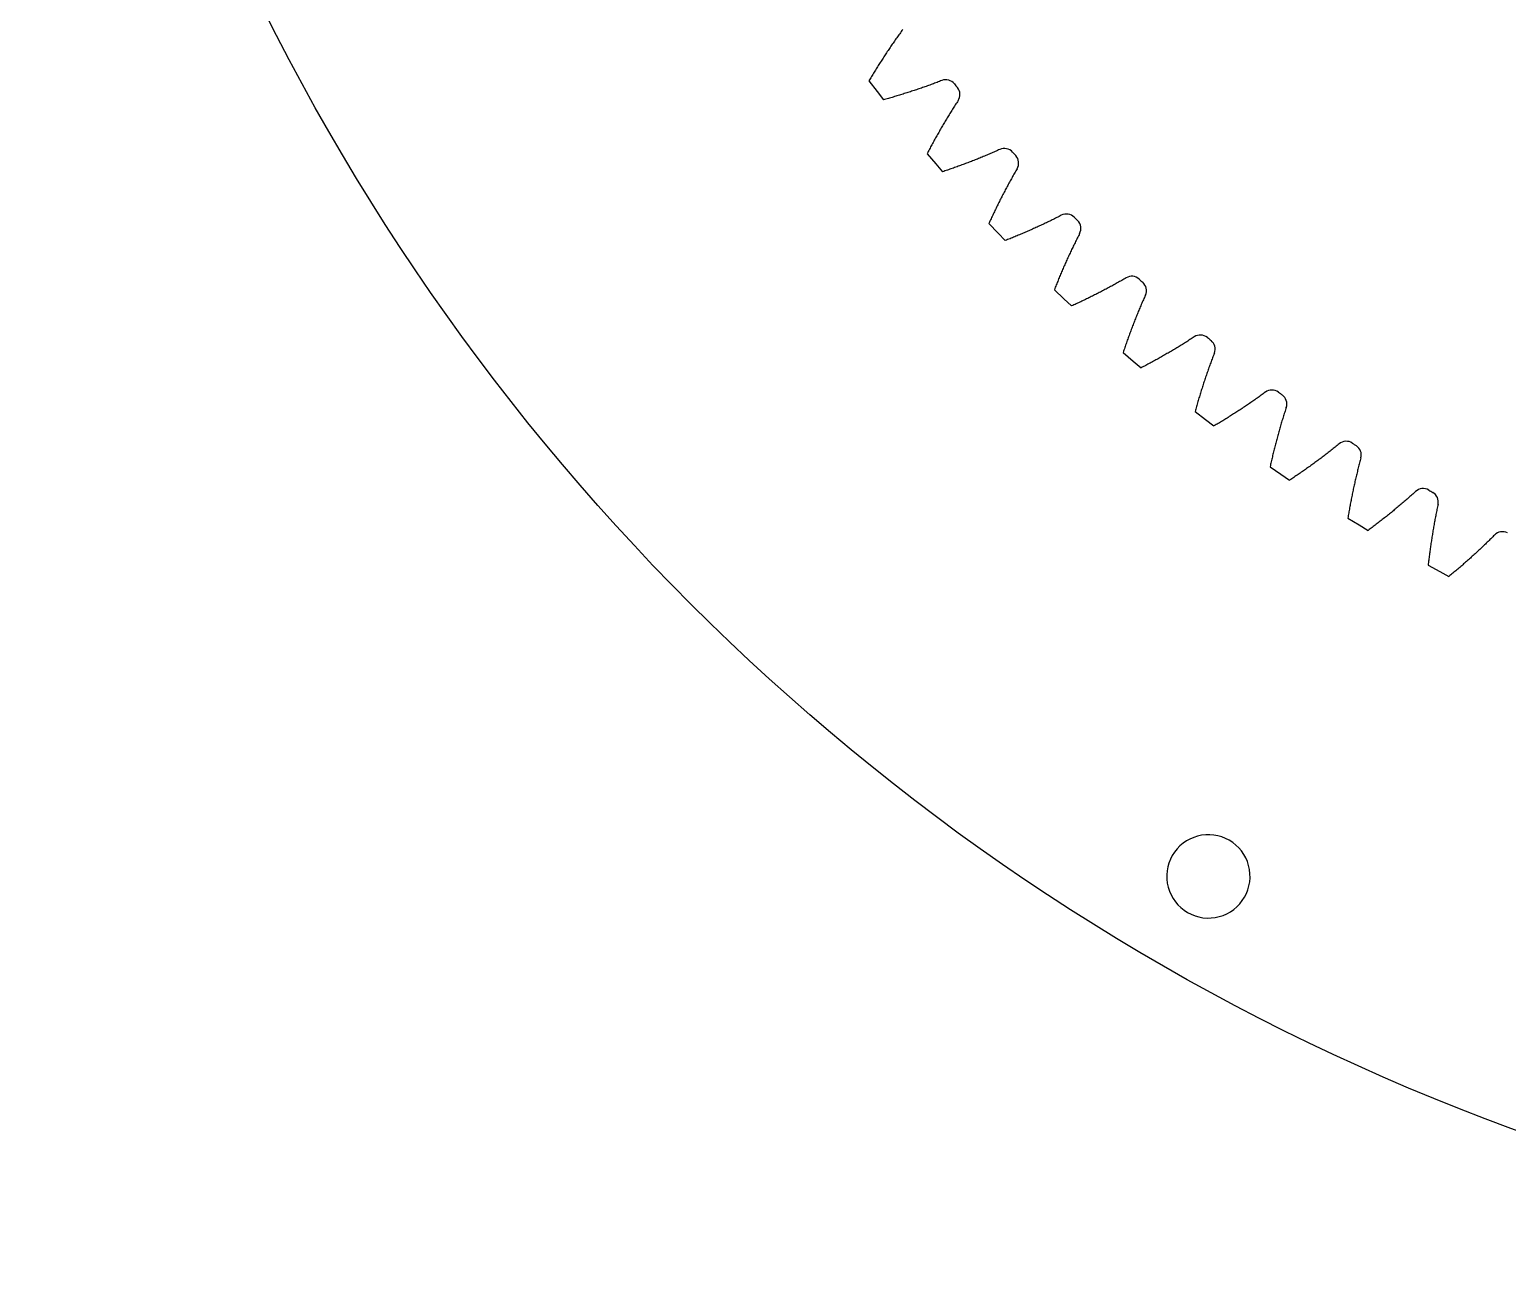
# Model space of a CAD drawing. Header units: inches. Extents: x -337 to 409, y -412 to 336.
# Drawn here: x -337.3 to -248.6, y 65.3 to 139.5 of the extents above; entities that cross this region are included whole.
import ezdxf

# ---------------------------------------------------------------- set-up
doc = ezdxf.new("R2010")
doc.units = ezdxf.units.IN
doc.header["$MEASUREMENT"] = 0

msp = doc.modelspace()

# ---------------------------------------------------------------- linework, layer by layer
at = {"color": 7, "linetype": 'Continuous'}
for p, q in [((-285.069, 139.291), (-285.114, 139.229)), ((-285.024, 139.353), (-285.069, 139.291)), ((-284.978, 139.416), (-285.024, 139.353)), ((-284.933, 139.477), (-284.978, 139.416)), ((-285.687, 138.409), (-285.73, 138.345)), ((-285.644, 138.472), (-285.687, 138.409)), ((-285.601, 138.536), (-285.644, 138.472)), ((-285.557, 138.6), (-285.601, 138.536)), ((-285.514, 138.663), (-285.557, 138.6)), ((-285.47, 138.726), (-285.514, 138.663)), ((-285.426, 138.79), (-285.47, 138.726)), ((-285.382, 138.852), (-285.426, 138.79)), ((-285.338, 138.916), (-285.382, 138.852)), ((-285.293, 138.978), (-285.338, 138.916)), ((-285.249, 139.041), (-285.293, 138.978)), ((-285.204, 139.104), (-285.249, 139.041)), ((-285.159, 139.166), (-285.204, 139.104)), ((-285.114, 139.229), (-285.159, 139.166)), ((-286.277, 137.507), (-286.318, 137.442)), ((-286.236, 137.572), (-286.277, 137.507)), ((-286.195, 137.637), (-286.236, 137.572)), ((-286.153, 137.702), (-286.195, 137.637)), ((-286.111, 137.767), (-286.153, 137.702)), ((-286.07, 137.831), (-286.111, 137.767)), ((-286.028, 137.896), (-286.07, 137.831)), ((-285.986, 137.96), (-286.028, 137.896)), ((-285.943, 138.024), (-285.986, 137.96)), ((-285.901, 138.089), (-285.943, 138.024)), ((-285.859, 138.153), (-285.901, 138.089)), ((-285.816, 138.217), (-285.859, 138.153)), ((-285.773, 138.281), (-285.816, 138.217)), ((-285.73, 138.345), (-285.773, 138.281)), ((-286.802, 136.655), (-286.841, 136.589)), ((-286.762, 136.721), (-286.802, 136.655)), ((-286.723, 136.787), (-286.762, 136.721)), ((-286.683, 136.853), (-286.723, 136.787)), ((-286.643, 136.919), (-286.683, 136.853)), ((-286.603, 136.985), (-286.643, 136.919)), ((-286.562, 137.05), (-286.603, 136.985)), ((-286.522, 137.116), (-286.562, 137.05)), ((-286.482, 137.181), (-286.522, 137.116)), ((-286.441, 137.247), (-286.482, 137.181)), ((-286.4, 137.312), (-286.441, 137.247)), ((-286.36, 137.377), (-286.4, 137.312)), ((-286.318, 137.442), (-286.36, 137.377)), ((-286.92, 136.457), (-286.959, 136.391)), ((-286.881, 136.523), (-286.92, 136.457)), ((-286.841, 136.589), (-286.881, 136.523)), ((-284.544, 135.724), (-284.618, 135.701)), ((-284.471, 135.748), (-284.544, 135.724)), ((-284.398, 135.772), (-284.471, 135.748)), ((-284.325, 135.796), (-284.398, 135.772)), ((-284.252, 135.82), (-284.325, 135.796)), ((-284.179, 135.844), (-284.252, 135.82)), ((-284.106, 135.868), (-284.179, 135.844)), ((-284.033, 135.893), (-284.106, 135.868)), ((-283.96, 135.918), (-284.033, 135.893)), ((-283.887, 135.943), (-283.96, 135.918)), ((-283.814, 135.968), (-283.887, 135.943)), ((-283.741, 135.993), (-283.814, 135.968)), ((-283.669, 136.018), (-283.741, 135.993)), ((-283.596, 136.044), (-283.669, 136.018)), ((-283.524, 136.07), (-283.596, 136.044)), ((-283.451, 136.095), (-283.524, 136.07)), ((-283.379, 136.121), (-283.451, 136.095)), ((-283.307, 136.148), (-283.379, 136.121)), ((-283.234, 136.174), (-283.307, 136.148)), ((-283.162, 136.201), (-283.234, 136.174)), ((-283.09, 136.227), (-283.162, 136.201)), ((-283.018, 136.254), (-283.09, 136.227)), ((-282.946, 136.281), (-283.018, 136.254)), ((-282.874, 136.309), (-282.946, 136.281)), ((-282.802, 136.336), (-282.874, 136.309)), ((-282.73, 136.364), (-282.802, 136.336)), ((-282.658, 136.392), (-282.73, 136.364)), ((-282.587, 136.42), (-282.658, 136.392)), ((-286.019, 135.282), (-286.093, 135.262)), ((-285.945, 135.303), (-286.019, 135.282)), ((-285.87, 135.324), (-285.945, 135.303)), ((-285.796, 135.345), (-285.87, 135.324)), ((-285.722, 135.366), (-285.796, 135.345)), ((-285.648, 135.387), (-285.722, 135.366)), ((-285.575, 135.409), (-285.648, 135.387)), ((-285.501, 135.43), (-285.575, 135.409)), ((-285.427, 135.452), (-285.501, 135.43)), ((-285.353, 135.474), (-285.427, 135.452)), ((-285.279, 135.496), (-285.353, 135.474)), ((-285.206, 135.518), (-285.279, 135.496)), ((-285.132, 135.54), (-285.206, 135.518)), ((-285.058, 135.563), (-285.132, 135.54)), ((-284.985, 135.585), (-285.058, 135.563)), ((-284.911, 135.608), (-284.985, 135.585)), ((-284.838, 135.631), (-284.911, 135.608)), ((-284.764, 135.654), (-284.838, 135.631)), ((-284.691, 135.677), (-284.764, 135.654)), ((-284.618, 135.701), (-284.691, 135.677)), ((-281.861, 134.825), (-281.902, 134.76)), ((-281.819, 134.89), (-281.861, 134.825)), ((-281.777, 134.955), (-281.819, 134.89)), ((-281.736, 135.019), (-281.777, 134.955)), ((-281.694, 135.084), (-281.736, 135.019)), ((-281.651, 135.148), (-281.694, 135.084)), ((-281.609, 135.213), (-281.651, 135.148)), ((-282.386, 133.974), (-282.425, 133.908)), ((-282.346, 134.04), (-282.386, 133.974)), ((-282.307, 134.106), (-282.346, 134.04)), ((-282.267, 134.172), (-282.307, 134.106)), ((-282.227, 134.238), (-282.267, 134.172)), ((-282.187, 134.303), (-282.227, 134.238)), ((-282.147, 134.369), (-282.187, 134.303)), ((-282.106, 134.434), (-282.147, 134.369)), ((-282.066, 134.5), (-282.106, 134.434)), ((-282.025, 134.565), (-282.066, 134.5)), ((-281.984, 134.63), (-282.025, 134.565)), ((-281.943, 134.695), (-281.984, 134.63)), ((-281.902, 134.76), (-281.943, 134.695)), ((-282.886, 133.108), (-282.924, 133.04)), ((-282.849, 133.175), (-282.886, 133.108)), ((-282.811, 133.242), (-282.849, 133.175)), ((-282.773, 133.309), (-282.811, 133.242)), ((-282.735, 133.376), (-282.773, 133.309)), ((-282.697, 133.442), (-282.735, 133.376)), ((-282.658, 133.509), (-282.697, 133.442)), ((-282.62, 133.576), (-282.658, 133.509)), ((-282.581, 133.642), (-282.62, 133.576)), ((-282.542, 133.709), (-282.581, 133.642)), ((-282.503, 133.775), (-282.542, 133.709)), ((-282.464, 133.841), (-282.503, 133.775)), ((-282.425, 133.908), (-282.464, 133.841)), ((-283.399, 132.16), (-283.435, 132.092)), ((-283.364, 132.228), (-283.399, 132.16)), ((-283.328, 132.297), (-283.364, 132.228)), ((-283.292, 132.364), (-283.328, 132.297)), ((-283.256, 132.432), (-283.292, 132.364)), ((-283.219, 132.5), (-283.256, 132.432)), ((-283.183, 132.568), (-283.219, 132.5)), ((-283.146, 132.636), (-283.183, 132.568)), ((-283.11, 132.703), (-283.146, 132.636)), ((-283.073, 132.771), (-283.11, 132.703)), ((-283.036, 132.838), (-283.073, 132.771)), ((-282.998, 132.906), (-283.036, 132.838)), ((-282.961, 132.973), (-282.998, 132.906)), ((-282.924, 133.04), (-282.961, 132.973)), ((-279.317, 132.187), (-279.387, 132.156)), ((-279.246, 132.219), (-279.317, 132.187)), ((-279.176, 132.25), (-279.246, 132.219)), ((-279.106, 132.282), (-279.176, 132.25)), ((-283.435, 132.092), (-283.471, 132.024)), ((-281.529, 131.297), (-281.602, 131.27)), ((-281.457, 131.323), (-281.529, 131.297)), ((-281.385, 131.35), (-281.457, 131.323)), ((-281.313, 131.376), (-281.385, 131.35)), ((-281.241, 131.403), (-281.313, 131.376)), ((-281.169, 131.43), (-281.241, 131.403)), ((-281.097, 131.458), (-281.169, 131.43)), ((-281.025, 131.485), (-281.097, 131.458)), ((-280.953, 131.512), (-281.025, 131.485)), ((-280.881, 131.54), (-280.953, 131.512)), ((-280.809, 131.568), (-280.881, 131.54)), ((-280.737, 131.595), (-280.809, 131.568)), ((-280.666, 131.624), (-280.737, 131.595)), ((-280.594, 131.652), (-280.666, 131.624)), ((-280.523, 131.68), (-280.594, 131.652)), ((-280.451, 131.709), (-280.523, 131.68)), ((-280.38, 131.737), (-280.451, 131.709)), ((-280.308, 131.766), (-280.38, 131.737)), ((-280.237, 131.795), (-280.308, 131.766)), ((-280.166, 131.824), (-280.237, 131.795)), ((-280.095, 131.854), (-280.166, 131.824)), ((-280.024, 131.883), (-280.095, 131.854)), ((-279.952, 131.913), (-280.024, 131.883)), ((-279.882, 131.943), (-279.952, 131.913)), ((-279.811, 131.973), (-279.882, 131.943)), ((-279.74, 132.003), (-279.811, 131.973)), ((-279.669, 132.033), (-279.74, 132.003)), ((-279.599, 132.064), (-279.669, 132.033)), ((-279.528, 132.094), (-279.599, 132.064)), ((-279.457, 132.125), (-279.528, 132.094)), ((-279.387, 132.156), (-279.457, 132.125)), ((-282.474, 130.967), (-282.547, 130.942)), ((-282.401, 130.991), (-282.474, 130.967)), ((-282.328, 131.016), (-282.401, 130.991)), ((-282.255, 131.041), (-282.328, 131.016)), ((-282.182, 131.065), (-282.255, 131.041)), ((-282.11, 131.091), (-282.182, 131.065)), ((-282.037, 131.116), (-282.11, 131.091)), ((-281.964, 131.141), (-282.037, 131.116)), ((-281.892, 131.167), (-281.964, 131.141)), ((-281.819, 131.193), (-281.892, 131.167)), ((-281.747, 131.218), (-281.819, 131.193)), ((-281.674, 131.244), (-281.747, 131.218)), ((-281.602, 131.27), (-281.674, 131.244)), ((-278.485, 130.392), (-278.522, 130.324)), ((-278.448, 130.459), (-278.485, 130.392)), ((-278.411, 130.526), (-278.448, 130.459)), ((-278.373, 130.594), (-278.411, 130.526)), ((-278.335, 130.661), (-278.373, 130.594)), ((-278.298, 130.728), (-278.335, 130.661)), ((-278.259, 130.795), (-278.298, 130.728)), ((-278.221, 130.861), (-278.259, 130.795)), ((-278.183, 130.928), (-278.221, 130.861)), ((-278.144, 130.995), (-278.183, 130.928)), ((-278.106, 131.061), (-278.144, 130.995)), ((-278.067, 131.128), (-278.106, 131.061)), ((-278.955, 129.509), (-278.99, 129.44)), ((-278.92, 129.577), (-278.955, 129.509)), ((-278.885, 129.645), (-278.92, 129.577)), ((-278.849, 129.714), (-278.885, 129.645)), ((-278.813, 129.782), (-278.849, 129.714)), ((-278.777, 129.85), (-278.813, 129.782)), ((-278.741, 129.918), (-278.777, 129.85)), ((-278.705, 129.986), (-278.741, 129.918)), ((-278.669, 130.054), (-278.705, 129.986)), ((-278.633, 130.121), (-278.669, 130.054)), ((-278.596, 130.189), (-278.633, 130.121)), ((-278.559, 130.257), (-278.596, 130.189)), ((-278.522, 130.324), (-278.559, 130.257)), ((-279.4, 128.613), (-279.434, 128.543)), ((-279.367, 128.682), (-279.4, 128.613)), ((-279.333, 128.751), (-279.367, 128.682)), ((-279.3, 128.821), (-279.333, 128.751)), ((-279.266, 128.89), (-279.3, 128.821)), ((-279.232, 128.959), (-279.266, 128.89)), ((-279.198, 129.028), (-279.232, 128.959)), ((-279.164, 129.096), (-279.198, 129.028)), ((-279.129, 129.165), (-279.164, 129.096)), ((-279.095, 129.234), (-279.129, 129.165)), ((-279.06, 129.303), (-279.095, 129.234)), ((-279.025, 129.371), (-279.06, 129.303)), ((-278.99, 129.44), (-279.025, 129.371)), ((-279.727, 127.916), (-279.759, 127.846)), ((-279.695, 127.986), (-279.727, 127.916)), ((-279.663, 128.056), (-279.695, 127.986)), ((-279.63, 128.125), (-279.663, 128.056)), ((-279.598, 128.195), (-279.63, 128.125)), ((-279.565, 128.265), (-279.598, 128.195)), ((-279.533, 128.335), (-279.565, 128.265)), ((-279.5, 128.404), (-279.533, 128.335)), ((-279.467, 128.474), (-279.5, 128.404)), ((-279.434, 128.543), (-279.467, 128.474)), ((-276.587, 127.754), (-276.657, 127.721)), ((-276.518, 127.787), (-276.587, 127.754)), ((-276.448, 127.82), (-276.518, 127.787)), ((-276.378, 127.853), (-276.448, 127.82)), ((-276.309, 127.886), (-276.378, 127.853)), ((-276.24, 127.919), (-276.309, 127.886)), ((-276.17, 127.953), (-276.24, 127.919)), ((-276.101, 127.986), (-276.17, 127.953)), ((-276.032, 128.02), (-276.101, 127.986)), ((-275.963, 128.054), (-276.032, 128.02)), ((-275.894, 128.088), (-275.963, 128.054)), ((-275.825, 128.122), (-275.894, 128.088)), ((-275.756, 128.157), (-275.825, 128.122)), ((-275.688, 128.192), (-275.756, 128.157)), ((-275.619, 128.226), (-275.688, 128.192)), ((-275.55, 128.261), (-275.619, 128.226)), ((-275.482, 128.297), (-275.55, 128.261)), ((-275.414, 128.332), (-275.482, 128.297)), ((-278.708, 126.842), (-278.78, 126.814)), ((-278.636, 126.87), (-278.708, 126.842)), ((-278.565, 126.899), (-278.636, 126.87)), ((-278.493, 126.927), (-278.565, 126.899)), ((-278.422, 126.956), (-278.493, 126.927)), ((-278.351, 126.985), (-278.422, 126.956)), ((-278.279, 127.014), (-278.351, 126.985)), ((-278.208, 127.043), (-278.279, 127.014)), ((-278.137, 127.073), (-278.208, 127.043)), ((-278.066, 127.102), (-278.137, 127.073)), ((-277.995, 127.132), (-278.066, 127.102)), ((-277.924, 127.161), (-277.995, 127.132)), ((-277.853, 127.191), (-277.924, 127.161)), ((-277.782, 127.221), (-277.853, 127.191)), ((-277.711, 127.251), (-277.782, 127.221)), ((-277.641, 127.282), (-277.711, 127.251)), ((-277.57, 127.312), (-277.641, 127.282)), ((-277.499, 127.343), (-277.57, 127.312)), ((-277.429, 127.374), (-277.499, 127.343)), ((-277.358, 127.404), (-277.429, 127.374)), ((-277.288, 127.436), (-277.358, 127.404)), ((-277.217, 127.467), (-277.288, 127.436)), ((-277.147, 127.498), (-277.217, 127.467)), ((-277.077, 127.529), (-277.147, 127.498)), ((-277.007, 127.561), (-277.077, 127.529)), ((-276.937, 127.593), (-277.007, 127.561)), ((-276.867, 127.625), (-276.937, 127.593)), ((-276.797, 127.657), (-276.867, 127.625)), ((-276.727, 127.689), (-276.797, 127.657)), ((-276.657, 127.721), (-276.727, 127.689)), ((-274.49, 126.891), (-274.525, 126.822)), ((-274.456, 126.96), (-274.49, 126.891)), ((-274.421, 127.028), (-274.456, 126.96)), ((-274.386, 127.097), (-274.421, 127.028)), ((-274.351, 127.165), (-274.386, 127.097)), ((-274.315, 127.234), (-274.351, 127.165)), ((-274.926, 125.99), (-274.958, 125.92)), ((-274.893, 126.06), (-274.926, 125.99)), ((-274.861, 126.13), (-274.893, 126.06)), ((-274.828, 126.199), (-274.861, 126.13)), ((-274.795, 126.269), (-274.828, 126.199)), ((-274.762, 126.338), (-274.795, 126.269)), ((-274.728, 126.408), (-274.762, 126.338)), ((-274.695, 126.477), (-274.728, 126.408)), ((-274.661, 126.546), (-274.695, 126.477)), ((-274.627, 126.615), (-274.661, 126.546)), ((-274.593, 126.684), (-274.627, 126.615)), ((-274.559, 126.753), (-274.593, 126.684)), ((-274.525, 126.822), (-274.559, 126.753)), ((-275.335, 125.077), (-275.365, 125.007)), ((-275.304, 125.148), (-275.335, 125.077)), ((-275.274, 125.218), (-275.304, 125.148)), ((-275.243, 125.289), (-275.274, 125.218)), ((-275.212, 125.359), (-275.243, 125.289)), ((-275.181, 125.43), (-275.212, 125.359)), ((-275.149, 125.5), (-275.181, 125.43)), ((-275.118, 125.57), (-275.149, 125.5)), ((-275.086, 125.64), (-275.118, 125.57)), ((-275.054, 125.71), (-275.086, 125.64)), ((-275.022, 125.781), (-275.054, 125.71)), ((-274.99, 125.85), (-275.022, 125.781)), ((-274.958, 125.92), (-274.99, 125.85)), ((-275.691, 124.225), (-275.72, 124.154)), ((-275.662, 124.296), (-275.691, 124.225)), ((-275.633, 124.368), (-275.662, 124.296)), ((-275.604, 124.439), (-275.633, 124.368)), ((-275.575, 124.51), (-275.604, 124.439)), ((-275.545, 124.581), (-275.575, 124.51)), ((-275.516, 124.652), (-275.545, 124.581)), ((-275.486, 124.723), (-275.516, 124.652)), ((-275.456, 124.794), (-275.486, 124.723)), ((-275.426, 124.865), (-275.456, 124.794)), ((-275.396, 124.936), (-275.426, 124.865)), ((-275.365, 125.007), (-275.396, 124.936)), ((-272.188, 124.199), (-272.255, 124.162)), ((-272.121, 124.237), (-272.188, 124.199)), ((-272.054, 124.274), (-272.121, 124.237)), ((-271.987, 124.312), (-272.054, 124.274)), ((-271.92, 124.35), (-271.987, 124.312)), ((-271.853, 124.388), (-271.92, 124.35)), ((-271.786, 124.426), (-271.853, 124.388)), ((-271.719, 124.464), (-271.786, 124.426)), ((-271.653, 124.503), (-271.719, 124.464)), ((-271.586, 124.542), (-271.653, 124.503)), ((-271.52, 124.581), (-271.586, 124.542)), ((-275.805, 123.939), (-275.833, 123.868)), ((-275.777, 124.011), (-275.805, 123.939)), ((-275.748, 124.082), (-275.777, 124.011)), ((-275.72, 124.154), (-275.748, 124.082)), ((-273.896, 123.314), (-273.965, 123.28)), ((-273.827, 123.347), (-273.896, 123.314)), ((-273.758, 123.381), (-273.827, 123.347)), ((-273.689, 123.415), (-273.758, 123.381)), ((-273.62, 123.449), (-273.689, 123.415)), ((-273.551, 123.484), (-273.62, 123.449)), ((-273.482, 123.518), (-273.551, 123.484)), ((-273.413, 123.553), (-273.482, 123.518)), ((-273.344, 123.587), (-273.413, 123.553)), ((-273.276, 123.622), (-273.344, 123.587)), ((-273.207, 123.657), (-273.276, 123.622)), ((-273.139, 123.692), (-273.207, 123.657)), ((-273.07, 123.727), (-273.139, 123.692)), ((-273.002, 123.763), (-273.07, 123.727)), ((-272.934, 123.798), (-273.002, 123.763)), ((-272.865, 123.834), (-272.934, 123.798)), ((-272.797, 123.87), (-272.865, 123.834)), ((-272.729, 123.906), (-272.797, 123.87)), ((-272.661, 123.942), (-272.729, 123.906)), ((-272.594, 123.978), (-272.661, 123.942)), ((-272.526, 124.015), (-272.594, 123.978)), ((-272.458, 124.051), (-272.526, 124.015)), ((-272.39, 124.088), (-272.458, 124.051)), ((-272.323, 124.125), (-272.39, 124.088)), ((-272.255, 124.162), (-272.323, 124.125)), ((-270.46, 123.331), (-270.491, 123.26)), ((-270.429, 123.401), (-270.46, 123.331)), ((-270.397, 123.471), (-270.429, 123.401)), ((-270.365, 123.541), (-270.397, 123.471)), ((-274.731, 122.92), (-274.801, 122.888)), ((-274.661, 122.952), (-274.731, 122.92)), ((-274.591, 122.984), (-274.661, 122.952)), ((-274.522, 123.017), (-274.591, 122.984)), ((-274.452, 123.049), (-274.522, 123.017)), ((-274.382, 123.082), (-274.452, 123.049)), ((-274.312, 123.115), (-274.382, 123.082)), ((-274.243, 123.147), (-274.312, 123.115)), ((-274.173, 123.18), (-274.243, 123.147)), ((-274.104, 123.214), (-274.173, 123.18)), ((-274.035, 123.247), (-274.104, 123.214)), ((-273.965, 123.28), (-274.035, 123.247)), ((-270.852, 122.41), (-270.881, 122.339)), ((-270.823, 122.481), (-270.852, 122.41)), ((-270.794, 122.553), (-270.823, 122.481)), ((-270.764, 122.624), (-270.794, 122.553)), ((-270.734, 122.695), (-270.764, 122.624)), ((-270.705, 122.766), (-270.734, 122.695)), ((-270.675, 122.837), (-270.705, 122.766)), ((-270.644, 122.907), (-270.675, 122.837)), ((-270.614, 122.978), (-270.644, 122.907)), ((-270.584, 123.049), (-270.614, 122.978)), ((-270.553, 123.119), (-270.584, 123.049)), ((-270.522, 123.19), (-270.553, 123.119)), ((-270.491, 123.26), (-270.522, 123.19)), ((-271.19, 121.551), (-271.217, 121.479)), ((-271.162, 121.623), (-271.19, 121.551)), ((-271.135, 121.695), (-271.162, 121.623)), ((-271.107, 121.766), (-271.135, 121.695)), ((-271.08, 121.838), (-271.107, 121.766)), ((-271.052, 121.91), (-271.08, 121.838)), ((-271.024, 121.981), (-271.052, 121.91)), ((-270.995, 122.053), (-271.024, 121.981)), ((-270.967, 122.125), (-270.995, 122.053)), ((-270.939, 122.196), (-270.967, 122.125)), ((-270.91, 122.268), (-270.939, 122.196)), ((-270.881, 122.339), (-270.91, 122.268)), ((-271.506, 120.683), (-271.531, 120.61)), ((-271.48, 120.756), (-271.506, 120.683)), ((-271.455, 120.828), (-271.48, 120.756)), ((-271.429, 120.901), (-271.455, 120.828)), ((-271.403, 120.973), (-271.429, 120.901)), ((-271.377, 121.045), (-271.403, 120.973)), ((-271.35, 121.118), (-271.377, 121.045)), ((-271.324, 121.19), (-271.35, 121.118)), ((-271.297, 121.262), (-271.324, 121.19)), ((-271.271, 121.335), (-271.297, 121.262)), ((-271.244, 121.407), (-271.271, 121.335)), ((-271.217, 121.479), (-271.244, 121.407)), ((-268.017, 120.663), (-268.082, 120.622)), ((-267.952, 120.704), (-268.017, 120.663)), ((-267.887, 120.745), (-267.952, 120.704)), ((-267.822, 120.787), (-267.887, 120.745)), ((-267.757, 120.828), (-267.822, 120.787)), ((-267.692, 120.87), (-267.757, 120.828)), ((-267.628, 120.912), (-267.692, 120.87)), ((-267.563, 120.954), (-267.628, 120.912)), ((-267.499, 120.996), (-267.563, 120.954)), ((-267.435, 121.038), (-267.499, 120.996)), ((-271.681, 120.173), (-271.705, 120.1)), ((-271.656, 120.246), (-271.681, 120.173)), ((-271.632, 120.319), (-271.656, 120.246)), ((-271.607, 120.392), (-271.632, 120.319)), ((-271.582, 120.465), (-271.607, 120.392)), ((-271.557, 120.538), (-271.582, 120.465)), ((-271.531, 120.61), (-271.557, 120.538)), ((-269.54, 119.761), (-269.607, 119.723)), ((-269.473, 119.799), (-269.54, 119.761)), ((-269.406, 119.836), (-269.473, 119.799)), ((-269.339, 119.874), (-269.406, 119.836)), ((-269.272, 119.912), (-269.339, 119.874)), ((-269.205, 119.951), (-269.272, 119.912)), ((-269.138, 119.989), (-269.205, 119.951)), ((-269.072, 120.028), (-269.138, 119.989)), ((-269.005, 120.066), (-269.072, 120.028)), ((-268.938, 120.105), (-269.005, 120.066)), ((-268.872, 120.144), (-268.938, 120.105)), ((-268.806, 120.183), (-268.872, 120.144)), ((-268.74, 120.222), (-268.806, 120.183)), ((-268.673, 120.261), (-268.74, 120.222)), ((-268.607, 120.301), (-268.673, 120.261)), ((-268.541, 120.341), (-268.607, 120.301)), ((-268.476, 120.38), (-268.541, 120.341)), ((-268.41, 120.42), (-268.476, 120.38)), ((-268.344, 120.46), (-268.41, 120.42)), ((-268.278, 120.501), (-268.344, 120.46)), ((-268.213, 120.541), (-268.278, 120.501)), ((-268.147, 120.582), (-268.213, 120.541)), ((-268.082, 120.622), (-268.147, 120.582)), ((-266.338, 119.773), (-266.366, 119.701)), ((-266.311, 119.845), (-266.338, 119.773)), ((-266.283, 119.917), (-266.311, 119.845)), ((-266.255, 119.989), (-266.283, 119.917)), ((-266.228, 120.061), (-266.255, 119.989)), ((-270.555, 119.212), (-270.623, 119.177)), ((-270.487, 119.248), (-270.555, 119.212)), ((-270.419, 119.284), (-270.487, 119.248)), ((-270.351, 119.319), (-270.419, 119.284)), ((-270.283, 119.356), (-270.351, 119.319)), ((-270.215, 119.392), (-270.283, 119.356)), ((-270.147, 119.428), (-270.215, 119.392)), ((-270.079, 119.464), (-270.147, 119.428)), ((-270.012, 119.501), (-270.079, 119.464)), ((-269.944, 119.538), (-270.012, 119.501)), ((-269.876, 119.575), (-269.944, 119.538)), ((-269.809, 119.612), (-269.876, 119.575)), ((-269.741, 119.649), (-269.809, 119.612)), ((-269.674, 119.686), (-269.741, 119.649)), ((-269.607, 119.723), (-269.674, 119.686)), ((-266.654, 118.906), (-266.68, 118.833)), ((-266.629, 118.978), (-266.654, 118.906)), ((-266.603, 119.051), (-266.629, 118.978)), ((-266.578, 119.124), (-266.603, 119.051)), ((-266.552, 119.196), (-266.578, 119.124)), ((-266.526, 119.268), (-266.552, 119.196)), ((-266.5, 119.341), (-266.526, 119.268)), ((-266.473, 119.413), (-266.5, 119.341)), ((-266.447, 119.485), (-266.473, 119.413)), ((-266.42, 119.557), (-266.447, 119.485)), ((-266.393, 119.629), (-266.42, 119.557)), ((-266.366, 119.701), (-266.393, 119.629)), ((-266.947, 118.03), (-266.97, 117.956)), ((-266.923, 118.103), (-266.947, 118.03)), ((-266.899, 118.176), (-266.923, 118.103)), ((-266.876, 118.249), (-266.899, 118.176)), ((-266.852, 118.323), (-266.876, 118.249)), ((-266.827, 118.396), (-266.852, 118.323)), ((-266.803, 118.469), (-266.827, 118.396)), ((-266.779, 118.542), (-266.803, 118.469)), ((-266.754, 118.615), (-266.779, 118.542)), ((-266.729, 118.687), (-266.754, 118.615)), ((-266.705, 118.76), (-266.729, 118.687)), ((-266.68, 118.833), (-266.705, 118.76)), ((-267.217, 117.147), (-267.238, 117.073)), ((-267.195, 117.22), (-267.217, 117.147)), ((-267.173, 117.294), (-267.195, 117.22)), ((-267.151, 117.368), (-267.173, 117.294)), ((-267.129, 117.442), (-267.151, 117.368)), ((-267.107, 117.515), (-267.129, 117.442)), ((-267.084, 117.589), (-267.107, 117.515)), ((-267.062, 117.662), (-267.084, 117.589)), ((-267.039, 117.736), (-267.062, 117.662)), ((-267.016, 117.809), (-267.039, 117.736)), ((-266.993, 117.883), (-267.016, 117.809)), ((-266.97, 117.956), (-266.993, 117.883)), ((-264.048, 117.09), (-264.111, 117.046)), ((-263.984, 117.133), (-264.048, 117.09)), ((-263.921, 117.177), (-263.984, 117.133)), ((-263.858, 117.221), (-263.921, 117.177)), ((-263.795, 117.265), (-263.858, 117.221)), ((-263.732, 117.309), (-263.795, 117.265)), ((-263.669, 117.354), (-263.732, 117.309)), ((-263.606, 117.398), (-263.669, 117.354)), ((-263.543, 117.443), (-263.606, 117.398)), ((-263.481, 117.488), (-263.543, 117.443)), ((-263.418, 117.533), (-263.481, 117.488)), ((-263.356, 117.578), (-263.418, 117.533)), ((-263.294, 117.623), (-263.356, 117.578)), ((-263.232, 117.669), (-263.294, 117.623)), ((-263.17, 117.714), (-263.232, 117.669)), ((-267.365, 116.629), (-267.385, 116.554)), ((-267.344, 116.703), (-267.365, 116.629)), ((-267.323, 116.777), (-267.344, 116.703)), ((-267.302, 116.851), (-267.323, 116.777)), ((-267.281, 116.925), (-267.302, 116.851)), ((-267.26, 116.999), (-267.281, 116.925)), ((-267.238, 117.073), (-267.26, 116.999)), ((-265.401, 116.206), (-265.466, 116.165)), ((-265.335, 116.247), (-265.401, 116.206)), ((-265.27, 116.288), (-265.335, 116.247)), ((-265.205, 116.329), (-265.27, 116.288)), ((-265.14, 116.37), (-265.205, 116.329)), ((-265.075, 116.411), (-265.14, 116.37)), ((-265.01, 116.453), (-265.075, 116.411)), ((-264.945, 116.494), (-265.01, 116.453)), ((-264.881, 116.536), (-264.945, 116.494)), ((-264.816, 116.578), (-264.881, 116.536)), ((-264.752, 116.62), (-264.816, 116.578)), ((-264.687, 116.662), (-264.752, 116.62)), ((-264.623, 116.704), (-264.687, 116.662)), ((-264.558, 116.746), (-264.623, 116.704)), ((-264.494, 116.789), (-264.558, 116.746)), ((-264.43, 116.831), (-264.494, 116.789)), ((-264.366, 116.874), (-264.43, 116.831)), ((-264.302, 116.917), (-264.366, 116.874)), ((-264.238, 116.96), (-264.302, 116.917)), ((-264.175, 117.003), (-264.238, 116.96)), ((-264.111, 117.046), (-264.175, 117.003)), ((-262.102, 116.215), (-262.125, 116.142)), ((-262.079, 116.289), (-262.102, 116.215)), ((-262.056, 116.362), (-262.079, 116.289)), ((-262.032, 116.436), (-262.056, 116.362)), ((-262.009, 116.509), (-262.032, 116.436)), ((-261.985, 116.582), (-262.009, 116.509)), ((-261.961, 116.655), (-261.985, 116.582)), ((-261.937, 116.728), (-261.961, 116.655)), ((-261.913, 116.801), (-261.937, 116.728)), ((-266.19, 115.728), (-266.257, 115.689)), ((-266.124, 115.767), (-266.19, 115.728)), ((-266.058, 115.806), (-266.124, 115.767)), ((-265.992, 115.845), (-266.058, 115.806)), ((-265.926, 115.885), (-265.992, 115.845)), ((-265.86, 115.925), (-265.926, 115.885)), ((-265.794, 115.964), (-265.86, 115.925)), ((-265.728, 116.004), (-265.794, 115.964)), ((-265.663, 116.044), (-265.728, 116.004)), ((-265.597, 116.085), (-265.663, 116.044)), ((-265.531, 116.125), (-265.597, 116.085)), ((-265.466, 116.165), (-265.531, 116.125)), ((-262.363, 115.33), (-262.384, 115.256)), ((-262.343, 115.404), (-262.363, 115.33)), ((-262.322, 115.478), (-262.343, 115.404)), ((-262.3, 115.552), (-262.322, 115.478)), ((-262.279, 115.626), (-262.3, 115.552)), ((-262.257, 115.7), (-262.279, 115.626)), ((-262.236, 115.773), (-262.257, 115.7)), ((-262.214, 115.847), (-262.236, 115.773)), ((-262.192, 115.921), (-262.214, 115.847)), ((-262.17, 115.995), (-262.192, 115.921)), ((-262.147, 116.068), (-262.17, 115.995)), ((-262.125, 116.142), (-262.147, 116.068)), ((-262.602, 114.438), (-262.621, 114.363)), ((-262.583, 114.512), (-262.602, 114.438)), ((-262.564, 114.587), (-262.583, 114.512)), ((-262.544, 114.661), (-262.564, 114.587)), ((-262.525, 114.736), (-262.544, 114.661)), ((-262.505, 114.81), (-262.525, 114.736)), ((-262.486, 114.884), (-262.505, 114.81)), ((-262.466, 114.959), (-262.486, 114.884)), ((-262.445, 115.033), (-262.466, 114.959)), ((-262.425, 115.107), (-262.445, 115.033)), ((-262.405, 115.181), (-262.425, 115.107)), ((-262.384, 115.256), (-262.405, 115.181)), ((-258.976, 114.424), (-259.036, 114.376)), ((-258.916, 114.472), (-258.976, 114.424)), ((-258.856, 114.521), (-258.916, 114.472)), ((-258.796, 114.57), (-258.856, 114.521)), ((-258.737, 114.618), (-258.796, 114.57)), ((-262.818, 113.54), (-262.836, 113.465)), ((-262.801, 113.615), (-262.818, 113.54)), ((-262.784, 113.69), (-262.801, 113.615)), ((-262.766, 113.765), (-262.784, 113.69)), ((-262.749, 113.84), (-262.766, 113.765)), ((-262.731, 113.914), (-262.749, 113.84)), ((-262.713, 113.989), (-262.731, 113.914)), ((-262.695, 114.064), (-262.713, 113.989)), ((-262.676, 114.139), (-262.695, 114.064)), ((-262.658, 114.213), (-262.676, 114.139)), ((-262.639, 114.288), (-262.658, 114.213)), ((-262.621, 114.363), (-262.639, 114.288)), ((-260.073, 113.579), (-260.135, 113.533)), ((-260.011, 113.624), (-260.073, 113.579)), ((-259.949, 113.67), (-260.011, 113.624)), ((-259.888, 113.716), (-259.949, 113.67)), ((-259.826, 113.763), (-259.888, 113.716)), ((-259.765, 113.809), (-259.826, 113.763)), ((-259.703, 113.855), (-259.765, 113.809)), ((-259.642, 113.902), (-259.703, 113.855)), ((-259.581, 113.949), (-259.642, 113.902)), ((-259.52, 113.996), (-259.581, 113.949)), ((-259.459, 114.043), (-259.52, 113.996)), ((-259.398, 114.09), (-259.459, 114.043)), ((-259.337, 114.137), (-259.398, 114.09)), ((-259.277, 114.185), (-259.337, 114.137)), ((-259.216, 114.232), (-259.277, 114.185)), ((-259.156, 114.28), (-259.216, 114.232)), ((-259.096, 114.328), (-259.156, 114.28)), ((-259.036, 114.376), (-259.096, 114.328)), ((-257.495, 113.549), (-257.514, 113.475)), ((-257.475, 113.624), (-257.495, 113.549)), ((-257.454, 113.698), (-257.475, 113.624)), ((-257.434, 113.772), (-257.454, 113.698)), ((-262.869, 113.314), (-262.886, 113.239)), ((-262.853, 113.39), (-262.869, 113.314)), ((-262.836, 113.465), (-262.853, 113.39)), ((-261.393, 112.647), (-261.457, 112.604)), ((-261.33, 112.69), (-261.393, 112.647)), ((-261.266, 112.734), (-261.33, 112.69)), ((-261.202, 112.777), (-261.266, 112.734)), ((-261.139, 112.82), (-261.202, 112.777)), ((-261.075, 112.864), (-261.139, 112.82)), ((-261.012, 112.908), (-261.075, 112.864)), ((-260.949, 112.951), (-261.012, 112.908)), ((-260.886, 112.995), (-260.949, 112.951)), ((-260.823, 113.04), (-260.886, 112.995)), ((-260.76, 113.084), (-260.823, 113.04)), ((-260.697, 113.128), (-260.76, 113.084)), ((-260.634, 113.173), (-260.697, 113.128)), ((-260.571, 113.217), (-260.634, 113.173)), ((-260.509, 113.262), (-260.571, 113.217)), ((-260.446, 113.307), (-260.509, 113.262)), ((-260.384, 113.352), (-260.446, 113.307)), ((-260.321, 113.397), (-260.384, 113.352)), ((-260.259, 113.442), (-260.321, 113.397)), ((-260.197, 113.488), (-260.259, 113.442)), ((-260.135, 113.533), (-260.197, 113.488)), ((-257.72, 112.654), (-257.738, 112.579)), ((-257.702, 112.729), (-257.72, 112.654)), ((-257.684, 112.804), (-257.702, 112.729)), ((-257.666, 112.879), (-257.684, 112.804)), ((-257.648, 112.953), (-257.666, 112.879)), ((-257.629, 113.028), (-257.648, 112.953)), ((-257.611, 113.103), (-257.629, 113.028)), ((-257.592, 113.177), (-257.611, 113.103)), ((-257.573, 113.252), (-257.592, 113.177)), ((-257.553, 113.326), (-257.573, 113.252)), ((-257.534, 113.401), (-257.553, 113.326)), ((-257.514, 113.475), (-257.534, 113.401)), ((-261.649, 112.476), (-261.714, 112.434)), ((-261.585, 112.519), (-261.649, 112.476)), ((-261.521, 112.561), (-261.585, 112.519)), ((-261.457, 112.604), (-261.521, 112.561)), ((-257.905, 111.828), (-257.921, 111.753)), ((-257.889, 111.903), (-257.905, 111.828)), ((-257.873, 111.978), (-257.889, 111.903)), ((-257.857, 112.054), (-257.873, 111.978)), ((-257.84, 112.129), (-257.857, 112.054)), ((-257.824, 112.204), (-257.84, 112.129)), ((-257.807, 112.279), (-257.824, 112.204)), ((-257.79, 112.354), (-257.807, 112.279)), ((-257.773, 112.429), (-257.79, 112.354)), ((-257.755, 112.504), (-257.773, 112.429)), ((-257.738, 112.579), (-257.755, 112.504)), ((-258.086, 110.922), (-258.1, 110.847)), ((-258.071, 110.998), (-258.086, 110.922)), ((-258.057, 111.073), (-258.071, 110.998)), ((-258.043, 111.149), (-258.057, 111.073)), ((-258.028, 111.225), (-258.043, 111.149)), ((-258.013, 111.3), (-258.028, 111.225)), ((-257.998, 111.376), (-258.013, 111.3)), ((-257.983, 111.451), (-257.998, 111.376)), ((-257.968, 111.527), (-257.983, 111.451)), ((-257.952, 111.602), (-257.968, 111.527)), ((-257.937, 111.677), (-257.952, 111.602)), ((-257.921, 111.753), (-257.937, 111.677)), ((-255.132, 110.897), (-255.191, 110.847)), ((-255.073, 110.946), (-255.132, 110.897)), ((-255.014, 110.996), (-255.073, 110.946)), ((-254.956, 111.046), (-255.014, 110.996)), ((-254.897, 111.096), (-254.956, 111.046)), ((-254.839, 111.146), (-254.897, 111.096)), ((-254.781, 111.196), (-254.839, 111.146)), ((-254.722, 111.247), (-254.781, 111.196)), ((-254.664, 111.297), (-254.722, 111.247)), ((-254.607, 111.348), (-254.664, 111.297)), ((-254.549, 111.399), (-254.607, 111.348)), ((-254.491, 111.45), (-254.549, 111.399)), ((-254.434, 111.501), (-254.491, 111.45)), ((-254.376, 111.552), (-254.434, 111.501)), ((-254.319, 111.603), (-254.376, 111.552)), ((-254.262, 111.655), (-254.319, 111.603)), ((-254.205, 111.707), (-254.262, 111.655)), ((-254.148, 111.758), (-254.205, 111.707)), ((-252.819, 110.907), (-252.835, 110.832)), ((-252.803, 110.982), (-252.819, 110.907)), ((-258.206, 110.24), (-258.219, 110.164)), ((-258.194, 110.316), (-258.206, 110.24)), ((-258.181, 110.392), (-258.194, 110.316)), ((-258.168, 110.468), (-258.181, 110.392)), ((-258.154, 110.544), (-258.168, 110.468)), ((-258.141, 110.619), (-258.154, 110.544)), ((-258.127, 110.695), (-258.141, 110.619)), ((-258.113, 110.771), (-258.127, 110.695)), ((-258.1, 110.847), (-258.113, 110.771)), ((-256.209, 110.025), (-256.27, 109.978)), ((-256.148, 110.073), (-256.209, 110.025)), ((-256.088, 110.12), (-256.148, 110.073)), ((-256.027, 110.168), (-256.088, 110.12)), ((-255.967, 110.216), (-256.027, 110.168)), ((-255.906, 110.263), (-255.967, 110.216)), ((-255.846, 110.311), (-255.906, 110.263)), ((-255.786, 110.359), (-255.846, 110.311)), ((-255.726, 110.408), (-255.786, 110.359)), ((-255.666, 110.456), (-255.726, 110.408)), ((-255.607, 110.504), (-255.666, 110.456)), ((-255.547, 110.553), (-255.607, 110.504)), ((-255.487, 110.602), (-255.547, 110.553)), ((-255.428, 110.65), (-255.487, 110.602)), ((-255.368, 110.699), (-255.428, 110.65)), ((-255.309, 110.749), (-255.368, 110.699)), ((-255.25, 110.798), (-255.309, 110.749)), ((-255.191, 110.847), (-255.25, 110.798)), ((-253.002, 110.001), (-253.016, 109.926)), ((-252.988, 110.077), (-253.002, 110.001)), ((-252.973, 110.153), (-252.988, 110.077)), ((-252.959, 110.228), (-252.973, 110.153)), ((-252.944, 110.304), (-252.959, 110.228)), ((-252.929, 110.379), (-252.944, 110.304)), ((-252.914, 110.455), (-252.929, 110.379)), ((-252.899, 110.53), (-252.914, 110.455)), ((-252.883, 110.606), (-252.899, 110.53)), ((-252.867, 110.681), (-252.883, 110.606)), ((-252.851, 110.756), (-252.867, 110.681)), ((-252.835, 110.832), (-252.851, 110.756)), ((-256.944, 109.467), (-257.006, 109.421)), ((-256.883, 109.513), (-256.944, 109.467)), ((-256.821, 109.559), (-256.883, 109.513)), ((-256.759, 109.605), (-256.821, 109.559)), ((-256.698, 109.651), (-256.759, 109.605)), ((-256.636, 109.697), (-256.698, 109.651)), ((-256.575, 109.744), (-256.636, 109.697)), ((-256.514, 109.79), (-256.575, 109.744)), ((-256.453, 109.837), (-256.514, 109.79)), ((-256.392, 109.884), (-256.453, 109.837)), ((-256.331, 109.931), (-256.392, 109.884)), ((-256.27, 109.978), (-256.331, 109.931)), ((-253.147, 109.168), (-253.16, 109.092)), ((-253.135, 109.243), (-253.147, 109.168)), ((-253.122, 109.319), (-253.135, 109.243)), ((-253.11, 109.395), (-253.122, 109.319)), ((-253.097, 109.471), (-253.11, 109.395)), ((-253.084, 109.547), (-253.097, 109.471)), ((-253.071, 109.623), (-253.084, 109.547)), ((-253.057, 109.699), (-253.071, 109.623)), ((-253.044, 109.774), (-253.057, 109.699)), ((-253.03, 109.85), (-253.044, 109.774)), ((-253.016, 109.926), (-253.03, 109.85)), ((-249.416, 109.143), (-249.47, 109.088)), ((-253.284, 108.254), (-253.294, 108.178)), ((-253.273, 108.33), (-253.284, 108.254)), ((-253.262, 108.407), (-253.273, 108.33)), ((-253.252, 108.483), (-253.262, 108.407)), ((-253.241, 108.559), (-253.252, 108.483)), ((-253.23, 108.635), (-253.241, 108.559)), ((-253.218, 108.711), (-253.23, 108.635)), ((-253.207, 108.787), (-253.218, 108.711)), ((-253.195, 108.864), (-253.207, 108.787)), ((-253.184, 108.939), (-253.195, 108.864)), ((-253.172, 109.016), (-253.184, 108.939)), ((-253.16, 109.092), (-253.172, 109.016)), ((-250.353, 108.231), (-250.41, 108.178)), ((-250.297, 108.283), (-250.353, 108.231)), ((-250.241, 108.336), (-250.297, 108.283)), ((-250.185, 108.389), (-250.241, 108.336)), ((-250.129, 108.442), (-250.185, 108.389)), ((-250.074, 108.495), (-250.129, 108.442)), ((-250.018, 108.548), (-250.074, 108.495)), ((-249.963, 108.602), (-250.018, 108.548)), ((-249.907, 108.655), (-249.963, 108.602)), ((-249.852, 108.709), (-249.907, 108.655)), ((-249.797, 108.763), (-249.852, 108.709)), ((-249.742, 108.816), (-249.797, 108.763)), ((-249.687, 108.871), (-249.742, 108.816)), ((-249.633, 108.925), (-249.687, 108.871)), ((-249.578, 108.979), (-249.633, 108.925)), ((-249.524, 109.034), (-249.578, 108.979)), ((-249.47, 109.088), (-249.524, 109.034)), ((-253.389, 107.414), (-253.398, 107.338)), ((-253.38, 107.491), (-253.389, 107.414)), ((-253.371, 107.567), (-253.38, 107.491)), ((-253.362, 107.644), (-253.371, 107.567)), ((-253.353, 107.72), (-253.362, 107.644)), ((-253.344, 107.796), (-253.353, 107.72)), ((-253.334, 107.873), (-253.344, 107.796)), ((-253.324, 107.949), (-253.334, 107.873)), ((-253.314, 108.025), (-253.324, 107.949)), ((-253.304, 108.102), (-253.314, 108.025)), ((-253.294, 108.178), (-253.304, 108.102)), ((-251.325, 107.355), (-251.383, 107.304)), ((-251.267, 107.405), (-251.325, 107.355)), ((-251.209, 107.456), (-251.267, 107.405)), ((-251.151, 107.507), (-251.209, 107.456)), ((-251.094, 107.558), (-251.151, 107.507)), ((-251.036, 107.609), (-251.094, 107.558)), ((-250.978, 107.66), (-251.036, 107.609)), ((-250.921, 107.711), (-250.978, 107.66)), ((-250.864, 107.763), (-250.921, 107.711)), ((-250.807, 107.814), (-250.864, 107.763)), ((-250.75, 107.866), (-250.807, 107.814)), ((-250.693, 107.917), (-250.75, 107.866)), ((-250.636, 107.969), (-250.693, 107.917)), ((-250.579, 108.021), (-250.636, 107.969)), ((-250.522, 108.073), (-250.579, 108.021)), ((-250.466, 108.126), (-250.522, 108.073)), ((-250.41, 108.178), (-250.466, 108.126)), ((-252.088, 106.708), (-252.148, 106.659)), ((-252.029, 106.757), (-252.088, 106.708)), ((-251.97, 106.806), (-252.029, 106.757)), ((-251.911, 106.855), (-251.97, 106.806)), ((-251.852, 106.905), (-251.911, 106.855)), ((-251.793, 106.954), (-251.852, 106.905)), ((-251.734, 107.004), (-251.793, 106.954)), ((-251.675, 107.054), (-251.734, 107.004)), ((-251.617, 107.104), (-251.675, 107.054)), ((-251.558, 107.154), (-251.617, 107.104)), ((-251.5, 107.204), (-251.558, 107.154)), ((-251.441, 107.254), (-251.5, 107.204)), ((-251.383, 107.304), (-251.441, 107.254))]:
    msp.add_line(p, q, dxfattribs=at)
at = {"color": 7, "linetype": 'Continuous', "flags": 128}
for points in [[(-286.959, 136.391), (-286.476, 135.757), (-286.093, 135.262)], [(-281.827, 136.218), (-281.777, 136.157), (-281.738, 136.108)], [(-281.737, 136.108), (-281.687, 136.046), (-281.648, 135.998)], [(-283.47, 132.024), (-282.955, 131.417), (-282.547, 130.942)], [(-278.337, 132.12), (-278.284, 132.061), (-278.242, 132.015)], [(-278.242, 132.015), (-278.189, 131.956), (-278.147, 131.91)], [(-279.759, 127.846), (-279.212, 127.266), (-278.78, 126.814)], [(-274.637, 128.211), (-274.581, 128.155), (-274.537, 128.111)], [(-274.537, 128.111), (-274.48, 128.054), (-274.436, 128.01)], [(-270.737, 124.501), (-270.679, 124.447), (-270.632, 124.406)], [(-270.632, 124.406), (-270.573, 124.352), (-270.527, 124.311)], [(-275.833, 123.868), (-275.257, 123.318), (-274.801, 122.888)], [(-266.649, 120.999), (-266.588, 120.949), (-266.539, 120.91)], [(-266.539, 120.91), (-266.477, 120.86), (-266.429, 120.82)], [(-271.705, 120.1), (-271.101, 119.581), (-270.623, 119.177)], [(-262.383, 117.716), (-262.319, 117.67), (-262.269, 117.633)], [(-262.269, 117.633), (-262.205, 117.586), (-262.154, 117.55)], [(-267.385, 116.554), (-266.755, 116.068), (-266.257, 115.689)], [(-257.952, 114.662), (-257.885, 114.618), (-257.833, 114.584)], [(-257.833, 114.584), (-257.766, 114.541), (-257.714, 114.507)], [(-262.886, 113.239), (-262.231, 112.786), (-261.714, 112.434)], [(-253.366, 111.843), (-253.297, 111.803), (-253.243, 111.772)], [(-253.243, 111.772), (-253.175, 111.732), (-253.121, 111.701)], [(-258.219, 110.164), (-257.541, 109.746), (-257.006, 109.421)], [(-253.398, 107.338), (-252.699, 106.956), (-252.148, 106.659)]]:
    msp.add_lwpolyline(points, dxfattribs=at)
at = {"color": 7, "linetype": 'Continuous'}
for centre, radius, start, end in [((-282.344, 135.801), 0.665, 38.90082, 111.41174), ((-282.164, 135.579), 0.665, 326.62189, 39.08514), ((-278.831, 131.676), 0.665, 41.90831, 114.39897), ((-278.64, 131.464), 0.665, 329.6203, 42.08223), ((-275.108, 127.741), 0.665, 44.92707, 117.3839), ((-274.906, 127.54), 0.665, 332.60725, 45.08121), ((-271.183, 124.007), 0.665, 47.91337, 120.4062), ((-270.971, 123.816), 0.665, 335.59767, 48.09463), ((-267.069, 120.483), 0.665, 50.9226, 123.39122), ((-266.847, 120.303), 0.665, 338.61383, 51.08538), ((-262.775, 117.179), 0.665, 53.90773, 126.39832), ((-262.544, 117.011), 0.665, 341.61721, 54.08767), ((-258.315, 114.104), 0.665, 56.91673, 129.39751), ((-258.075, 113.949), 0.665, 344.59935, 57.09352), ((-253.7, 111.267), 0.665, 59.91107, 132.39889), ((-253.452, 111.125), 0.665, 347.6099, 60.08984), ((-248.942, 108.676), 0.665, 62.90558, 135.40251), ((-266.588, 88.661), 2.499, 59.96725, 150.03062), ((-266.585, 88.66), 2.499, 329.96824, 60.0264), ((-266.589, 88.659), 2.498, 149.96677, 240.03864), ((-266.587, 88.658), 2.499, 239.97008, 330.03116)]:
    msp.add_arc(centre, radius, start, end, dxfattribs=at)
msp.add_ellipse((-201.837, 200.81), major_axis=(-135.5, 0), ratio=1, dxfattribs=at)

doc.saveas('drawing.dxf')
